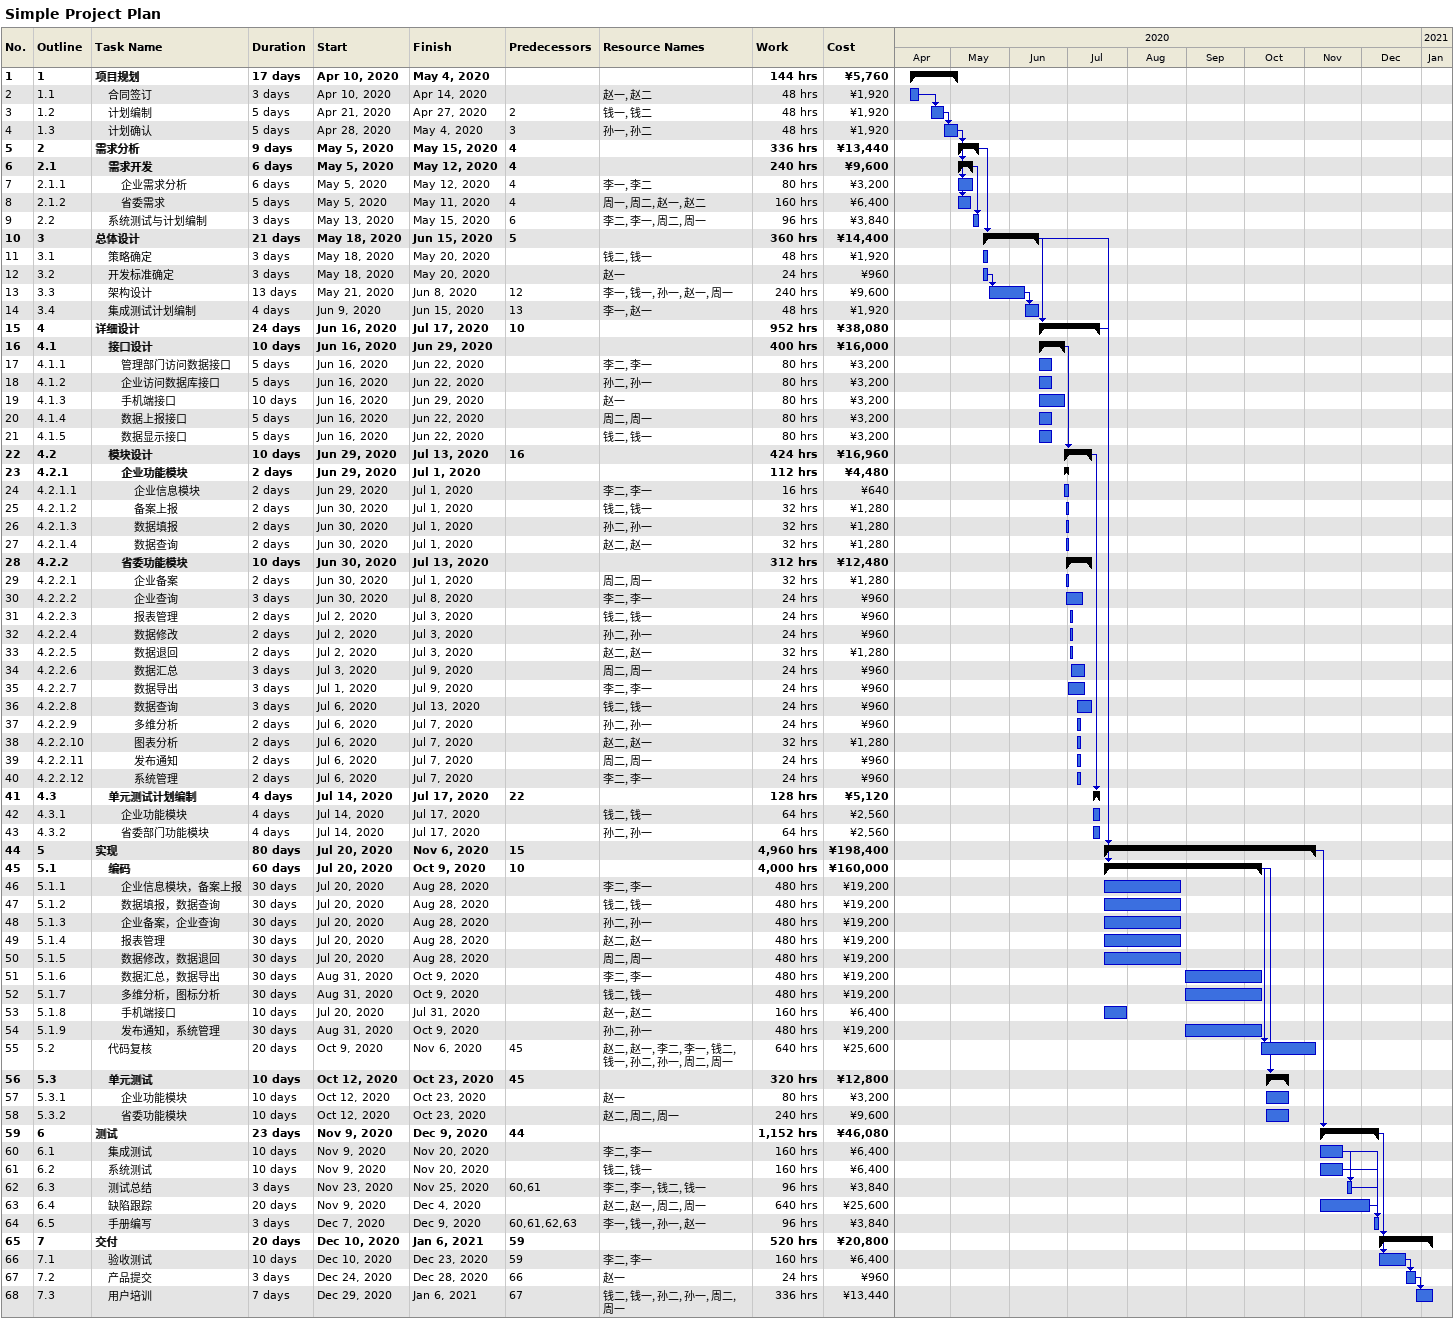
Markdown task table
Simple Project Plan

| ID | WBS | Task | Duration | Start | Finish | Predecessors | Resources | Work (h) | Cost (¥) |
|---|---|---|---|---|---|---|---|---|---|
| 1 | 1 | **项目规划** | 17d | 2020-04-10 | 2020-05-04 |  |  | 144 | 5760 |
| 2 | 1.1 | 合同签订 | 3d | 2020-04-10 | 2020-04-14 |  | 赵一, 赵二 | 48 | 1920 |
| 3 | 1.2 | 计划编制 | 5d | 2020-04-21 | 2020-04-27 | 2 | 钱一, 钱二 | 48 | 1920 |
| 4 | 1.3 | 计划确认 | 5d | 2020-04-28 | 2020-05-04 | 3 | 孙一, 孙二 | 48 | 1920 |
| 5 | 2 | **需求分析** | 9d | 2020-05-05 | 2020-05-15 | 4 |  | 336 | 13440 |
| 6 | 2.1 | **需求开发** | 6d | 2020-05-05 | 2020-05-12 | 4 |  | 240 | 9600 |
| 7 | 2.1.1 | 企业需求分析 | 6d | 2020-05-05 | 2020-05-12 | 4 | 李一, 李二 | 80 | 3200 |
| 8 | 2.1.2 | 省委需求 | 5d | 2020-05-05 | 2020-05-11 | 4 | 周一, 周二, 赵一, 赵二 | 160 | 6400 |
| 9 | 2.2 | 系统测试与计划编制 | 3d | 2020-05-13 | 2020-05-15 | 6 | 李二, 李一, 周二, 周一 | 96 | 3840 |
| 10 | 3 | **总体设计** | 21d | 2020-05-18 | 2020-06-15 | 5 |  | 360 | 14400 |
| 11 | 3.1 | 策略确定 | 3d | 2020-05-18 | 2020-05-20 |  | 钱二, 钱一 | 48 | 1920 |
| 12 | 3.2 | 开发标准确定 | 3d | 2020-05-18 | 2020-05-20 |  | 赵一 | 24 | 960 |
| 13 | 3.3 | 架构设计 | 13d | 2020-05-21 | 2020-06-08 | 12 | 李一, 钱一, 孙一, 赵一, 周一 | 240 | 9600 |
| 14 | 3.4 | 集成测试计划编制 | 4d | 2020-06-09 | 2020-06-15 | 13 | 李一, 赵一 | 48 | 1920 |
| 15 | 4 | **详细设计** | 24d | 2020-06-16 | 2020-07-17 | 10 |  | 952 | 38080 |
| 16 | 4.1 | **接口设计** | 10d | 2020-06-16 | 2020-06-29 |  |  | 400 | 16000 |
| 17 | 4.1.1 | 管理部门访问数据接口 | 5d | 2020-06-16 | 2020-06-22 |  | 李二, 李一 | 80 | 3200 |
| 18 | 4.1.2 | 企业访问数据库接口 | 5d | 2020-06-16 | 2020-06-22 |  | 孙二, 孙一 | 80 | 3200 |
| 19 | 4.1.3 | 手机端接口 | 10d | 2020-06-16 | 2020-06-29 |  | 赵一 | 80 | 3200 |
| 20 | 4.1.4 | 数据上报接口 | 5d | 2020-06-16 | 2020-06-22 |  | 周二, 周一 | 80 | 3200 |
| 21 | 4.1.5 | 数据显示接口 | 5d | 2020-06-16 | 2020-06-22 |  | 钱二, 钱一 | 80 | 3200 |
| 22 | 4.2 | **模块设计** | 10d | 2020-06-29 | 2020-07-13 | 16 |  | 424 | 16960 |
| 23 | 4.2.1 | **企业功能模块** | 2d | 2020-06-29 | 2020-07-01 |  |  | 112 | 4480 |
| 24 | 4.2.1.1 | 企业信息模块 | 2d | 2020-06-29 | 2020-07-01 |  | 李二, 李一 | 16 | 640 |
| 25 | 4.2.1.2 | 备案上报 | 2d | 2020-06-30 | 2020-07-01 |  | 钱二, 钱一 | 32 | 1280 |
| 26 | 4.2.1.3 | 数据填报 | 2d | 2020-06-30 | 2020-07-01 |  | 孙二, 孙一 | 32 | 1280 |
| 27 | 4.2.1.4 | 数据查询 | 2d | 2020-06-30 | 2020-07-01 |  | 赵二, 赵一 | 32 | 1280 |
| 28 | 4.2.2 | **省委功能模块** | 10d | 2020-06-30 | 2020-07-13 |  |  | 312 | 12480 |
| 29 | 4.2.2.1 | 企业备案 | 2d | 2020-06-30 | 2020-07-01 |  | 周二, 周一 | 32 | 1280 |
| 30 | 4.2.2.2 | 企业查询 | 3d | 2020-06-30 | 2020-07-08 |  | 李二, 李一 | 24 | 960 |
| 31 | 4.2.2.3 | 报表管理 | 2d | 2020-07-02 | 2020-07-03 |  | 钱二, 钱一 | 24 | 960 |
| 32 | 4.2.2.4 | 数据修改 | 2d | 2020-07-02 | 2020-07-03 |  | 孙二, 孙一 | 24 | 960 |
| 33 | 4.2.2.5 | 数据退回 | 2d | 2020-07-02 | 2020-07-03 |  | 赵二, 赵一 | 32 | 1280 |
| 34 | 4.2.2.6 | 数据汇总 | 3d | 2020-07-03 | 2020-07-09 |  | 周二, 周一 | 24 | 960 |
| 35 | 4.2.2.7 | 数据导出 | 3d | 2020-07-01 | 2020-07-09 |  | 李二, 李一 | 24 | 960 |
| 36 | 4.2.2.8 | 数据查询 | 3d | 2020-07-06 | 2020-07-13 |  | 钱二, 钱一 | 24 | 960 |
| 37 | 4.2.2.9 | 多维分析 | 2d | 2020-07-06 | 2020-07-07 |  | 孙二, 孙一 | 24 | 960 |
| 38 | 4.2.2.10 | 图表分析 | 2d | 2020-07-06 | 2020-07-07 |  | 赵二, 赵一 | 32 | 1280 |
| 39 | 4.2.2.11 | 发布通知 | 2d | 2020-07-06 | 2020-07-07 |  | 周二, 周一 | 24 | 960 |
| 40 | 4.2.2.12 | 系统管理 | 2d | 2020-07-06 | 2020-07-07 |  | 李二, 李一 | 24 | 960 |
| 41 | 4.3 | **单元测试计划编制** | 4d | 2020-07-14 | 2020-07-17 | 22 |  | 128 | 5120 |
| 42 | 4.3.1 | 企业功能模块 | 4d | 2020-07-14 | 2020-07-17 |  | 钱二, 钱一 | 64 | 2560 |
| 43 | 4.3.2 | 省委部门功能模块 | 4d | 2020-07-14 | 2020-07-17 |  | 孙二, 孙一 | 64 | 2560 |
| 44 | 5 | **实现** | 80d | 2020-07-20 | 2020-11-06 | 15 |  | 4960 | 198400 |
| 45 | 5.1 | **编码** | 60d | 2020-07-20 | 2020-10-09 | 10 |  | 4000 | 160000 |
| 46 | 5.1.1 | 企业信息模块，备案上报 | 30d | 2020-07-20 | 2020-08-28 |  | 李二, 李一 | 480 | 19200 |
| 47 | 5.1.2 | 数据填报，数据查询 | 30d | 2020-07-20 | 2020-08-28 |  | 钱二, 钱一 | 480 | 19200 |
| 48 | 5.1.3 | 企业备案，企业查询 | 30d | 2020-07-20 | 2020-08-28 |  | 孙二, 孙一 | 480 | 19200 |
| 49 | 5.1.4 | 报表管理 | 30d | 2020-07-20 | 2020-08-28 |  | 赵二, 赵一 | 480 | 19200 |
| 50 | 5.1.5 | 数据修改，数据退回 | 30d | 2020-07-20 | 2020-08-28 |  | 周二, 周一 | 480 | 19200 |
| 51 | 5.1.6 | 数据汇总，数据导出 | 30d | 2020-08-31 | 2020-10-09 |  | 李二, 李一 | 480 | 19200 |
| 52 | 5.1.7 | 多维分析，图标分析 | 30d | 2020-08-31 | 2020-10-09 |  | 钱二, 钱一 | 480 | 19200 |
| 53 | 5.1.8 | 手机端接口 | 10d | 2020-07-20 | 2020-07-31 |  | 赵一, 赵二 | 160 | 6400 |
| 54 | 5.1.9 | 发布通知，系统管理 | 30d | 2020-08-31 | 2020-10-09 |  | 孙二, 孙一 | 480 | 19200 |
| 55 | 5.2 | 代码复核 | 20d | 2020-10-09 | 2020-11-06 | 45 | 赵二, 赵一, 李二, 李一, 钱二, 钱一, 孙二, 孙一, 周二, 周一 | 640 | 25600 |
| 56 | 5.3 | **单元测试** | 10d | 2020-10-12 | 2020-10-23 | 45 |  | 320 | 12800 |
| 57 | 5.3.1 | 企业功能模块 | 10d | 2020-10-12 | 2020-10-23 |  | 赵一 | 80 | 3200 |
| 58 | 5.3.2 | 省委功能模块 | 10d | 2020-10-12 | 2020-10-23 |  | 赵二, 周二, 周一 | 240 | 9600 |
| 59 | 6 | **测试** | 23d | 2020-11-09 | 2020-12-09 | 44 |  | 1152 | 46080 |
| 60 | 6.1 | 集成测试 | 10d | 2020-11-09 | 2020-11-20 |  | 李二, 李一 | 160 | 6400 |
| 61 | 6.2 | 系统测试 | 10d | 2020-11-09 | 2020-11-20 |  | 钱二, 钱一 | 160 | 6400 |
| 62 | 6.3 | 测试总结 | 3d | 2020-11-23 | 2020-11-25 | 60, 61 | 李二, 李一, 钱二, 钱一 | 96 | 3840 |
| 63 | 6.4 | 缺陷跟踪 | 20d | 2020-11-09 | 2020-12-04 |  | 赵二, 赵一, 周二, 周一 | 640 | 25600 |
| 64 | 6.5 | 手册编写 | 3d | 2020-12-07 | 2020-12-09 | 60, 61, 62, 63 | 李一, 钱一, 孙一, 赵一 | 96 | 3840 |
| 65 | 7 | **交付** | 20d | 2020-12-10 | 2021-01-06 | 59 |  | 520 | 20800 |
| 66 | 7.1 | 验收测试 | 10d | 2020-12-10 | 2020-12-23 | 59 | 李二, 李一 | 160 | 6400 |
| 67 | 7.2 | 产品提交 | 3d | 2020-12-24 | 2020-12-28 | 66 | 赵一 | 24 | 960 |
| 68 | 7.3 | 用户培训 | 7d | 2020-12-29 | 2021-01-06 | 67 | 钱二, 钱一, 孙二, 孙一, 周二, 周一 | 336 | 13440 |
